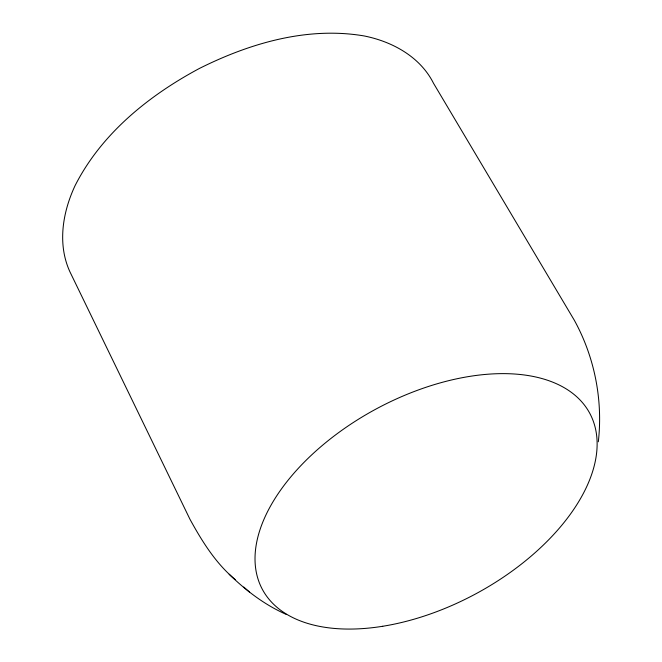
<?xml version="1.0" encoding="UTF-8"?>
<svg xmlns="http://www.w3.org/2000/svg" width="662" height="662" viewBox="0 0 662 662"><rect width="100%" height="100%" fill="white"/><g stroke="black" fill="none" stroke-linecap="round" stroke-linejoin="round"><path stroke-width="0.99" d="M598.316 441.794C603.082 400.08 594.567 356.909 574.268 320.151L433.536 83.313C420.213 56.75 392.293 41.541 364.026 35.922C307.367 26.331 249.797 43.237 199.37 68.467C148.743 95.576 101.435 133.65 75.054 185.683C62.592 212.345 57.263 244.162 69.907 271.768L189.986 519.314C202.076 541.326 215.696 563.345 235.217 579.581M286.274 614.41C264.717 604.894 245.966 590.595 229.16 574.235M243.757 587.037L249.624 592.209M382.727 626.269A185.873 105.01 -28.3 0 0 591.05 415.844A185.873 105.01 -28.3 0 0 304.446 461.927A185.873 105.01 -28.3 0 0 382.727 626.269"/></g></svg>
